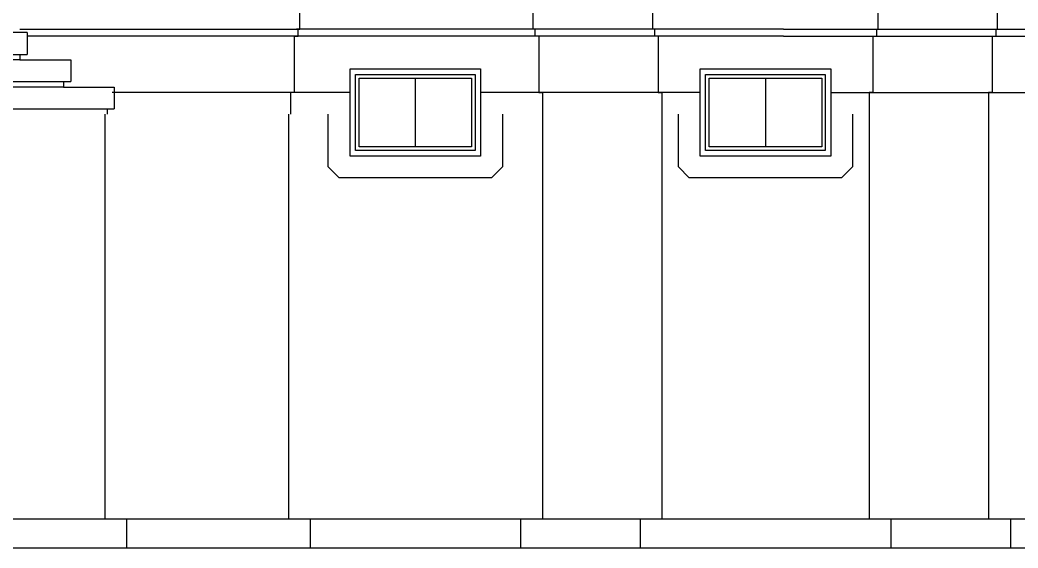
# Model space of a CAD drawing. Header units: metres. Extents: x 0 to 1539, y 0 to 641.
# Drawn here: x 871.4 to 1146.5, y 0 to 145.5 of the extents above; entities that cross this region are included whole.
import ezdxf

# ---------------------------------------------------------------- set-up
doc = ezdxf.new("R2010")
doc.units = ezdxf.units.M

msp = doc.modelspace()

# ---------------------------------------------------------------- linework, layer by layer
at = {"layer": 'EL-Stair'}
for points in [[(873.4, 142), (666.6, 142), (666.6, 136), (873.4, 136)], [(873.4, 142), (873.4, 136)], [(668.6, 136), (668.6, 134.5), (654.6, 134.5), (654.6, 128.5), (885.4, 128.5)], [(871.4, 136), (871.4, 134.5), (885.4, 134.5), (885.4, 128.5)], [(656.6, 128.5), (656.6, 127), (642.6, 127), (642.6, 121), (897.4, 121)], [(883.4, 128.5), (883.4, 127), (897.4, 127), (897.4, 121)], [(895.4, 121), (895.4, 119.5)]]:
    msp.add_lwpolyline(points, dxfattribs=at)
at = {"layer": 'EL-Trim', "color": 8}
for p, q in [((871.4, 143), (948.04, 143)), ((1081.88, 143), (947.65, 143)), ((1081.88, 143), (1206.11, 143))]:
    msp.add_line(p, q, dxfattribs=at)
at = {"layer": 'EL-Wall'}
for p, q in [((1012.85, 143), (1012.85, 148)), ((1045.82, 143, -0.34), (1045.82, 148, -0.34)), ((1107.93, 143, -0.34), (1107.93, 148, -0.34)), ((1140.87, 143), (1140.87, 148)), ((947, 141), (948.04, 141)), ((948.04, 141), (948.04, 143)), ((1013.31, 143), (1012.85, 143)), ((1013.31, 143), (1013.31, 141)), ((1014.35, 141), (1013.31, 141)), ((1046.28, 143, -0.34), (1045.82, 143, -0.34)), ((1046.28, 143, -0.34), (1046.28, 141, -0.34)), ((1047.32, 141, -0.34), (1046.28, 141, -0.34)), ((1106.43, 141, -0.34), (1107.47, 141, -0.34)), ((1107.47, 143, -0.34), (1107.47, 141, -0.34)), ((1107.47, 143, -0.34), (1107.93, 143, -0.34)), ((1139.37, 141), (1140.41, 141)), ((1140.41, 143), (1140.41, 141)), ((1140.41, 143), (1140.87, 143))]:
    msp.add_line(p, q, dxfattribs=at)
msp.add_lwpolyline([(948.04, 143), (948.5, 143), (948.5, 148)], dxfattribs=at)
at = {"layer": 'FP-Above'}
for points in [[(996.87, 119.5), (996.87, 109.5), (963.87, 109.5), (963.87, 119.5)], [(995.87, 119.5), (995.87, 110.5), (964.87, 110.5), (964.87, 119.5)], [(980.37, 119.5), (980.37, 110.5)], [(1093.37, 119.5), (1093.37, 109.5), (1060.37, 109.5), (1060.37, 119.5)], [(1092.37, 119.5), (1092.37, 110.5), (1061.37, 110.5), (1061.37, 119.5)], [(1076.87, 119.5), (1076.87, 110.5)]]:
    msp.add_lwpolyline(points, dxfattribs=at)
at = {"layer": 'FP-Footing'}
for p, q in [((894.78, 119.5), (894.78, 8)), ((945.38, 119.5), (945.38, 8)), ((1015.38, 119.5), (1015.38, 8)), ((1048.32, 119.5, -0.34), (1048.32, 8, -0.34)), ((1105.43, 119.5, -0.34), (1105.43, 8, -0.34)), ((1138.38, 119.5), (1138.38, 8)), ((0, 8), (1539.38, 8)), ((900.78, 8), (900.78, 0)), ((951.38, 8), (951.38, 0)), ((1009.38, 8), (1009.38, 0)), ((1042.32, 8, -0.34), (1042.32, 0, -0.34)), ((1111.43, 8, -0.34), (1111.43, 0, -0.34)), ((1144.38, 8), (1144.38, 0)), ((1539.38, 0), (769.38, 0))]:
    msp.add_line(p, q, dxfattribs=at)
for points in [[(1004.37, 119.5), (1004.37, 105), (1001.37, 102), (959.37, 102), (956.37, 105), (956.37, 119.5)], [(998.37, 119.5), (998.37, 108), (962.37, 108), (962.37, 119.5)], [(1100.87, 119.5), (1100.87, 105), (1097.87, 102), (1055.87, 102), (1052.87, 105), (1052.87, 119.5)], [(1094.87, 119.5), (1094.87, 108), (1058.87, 108), (1058.87, 119.5)]]:
    msp.add_lwpolyline(points, dxfattribs=at)
at = {"layer": 'FP-Proposed Wall', "color": 1}
for p, q in [((1081.88, 141), (873.4, 141)), ((1081.88, 141), (1207.38, 141)), ((871.4, 134.5), (668.6, 134.5)), ((883.4, 127), (656.6, 127)), ((962.37, 125.5), (896.78, 125.5)), ((1058.87, 125.5), (998.37, 125.5)), ((1094.87, 125.5), (1155.37, 125.5))]:
    msp.add_line(p, q, dxfattribs=at)
at = {"layer": 'FP-Proposed Wall'}
for points in [[(947, 141), (947, 125.5), (946, 125.5), (946, 119.5)], [(1014.38, 141), (1014.38, 125.5), (1015.38, 125.5), (1015.38, 119.5)], [(1139.38, 141), (1139.38, 125.5), (1138.38, 125.5), (1138.38, 119.5)]]:
    msp.add_lwpolyline(points, dxfattribs=at)
at = {"layer": 'FP-Proposed Wall', "elevation": -0.34}
for points in [[(1047.32, 141), (1047.32, 125.5), (1048.32, 125.5), (1048.32, 119.5)], [(1106.43, 141), (1106.43, 125.5), (1105.43, 125.5), (1105.43, 119.5)]]:
    msp.add_lwpolyline(points, dxfattribs=at)
at = {"layer": 'FP-Proposed Wall', "color": 1}
for points in [[(962.37, 119.5), (962.37, 132), (998.37, 132)], [(998.37, 132), (998.37, 119.5)], [(1058.87, 119.5), (1058.87, 132), (1094.87, 132)], [(1094.87, 132), (1094.87, 119.5)]]:
    msp.add_lwpolyline(points, dxfattribs=at)
at = {"layer": 'FP-Proposed Wall', "color": 8}
for points in [[(963.87, 119.5), (963.87, 130.5), (996.87, 130.5)], [(964.87, 119.5), (964.87, 129.5), (995.87, 129.5)], [(980.37, 129.5), (980.37, 119.5)], [(995.87, 129.5), (995.87, 119.5)], [(996.87, 130.5), (996.87, 119.5)], [(1060.37, 119.5), (1060.37, 130.5), (1093.37, 130.5)], [(1061.37, 119.5), (1061.37, 129.5), (1092.37, 129.5)], [(1076.87, 129.5), (1076.87, 119.5)], [(1092.37, 129.5), (1092.37, 119.5)], [(1093.37, 130.5), (1093.37, 119.5)]]:
    msp.add_lwpolyline(points, dxfattribs=at)

doc.saveas('drawing.dxf')
